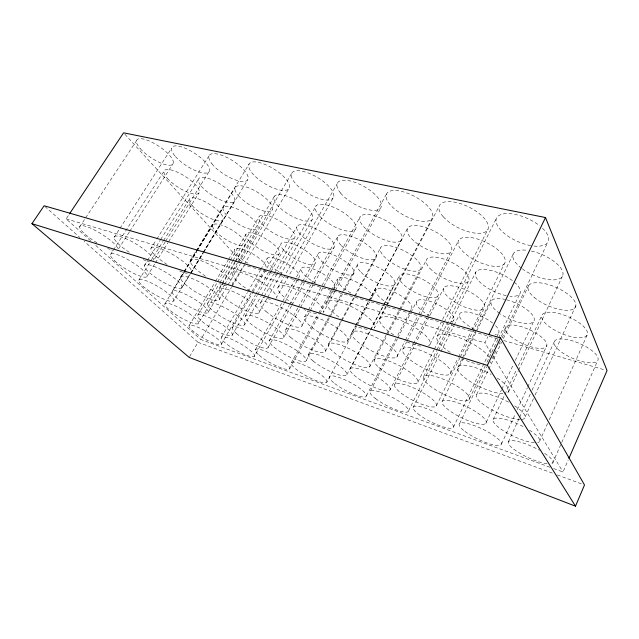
<?xml version="1.0" encoding="UTF-8"?>
<svg xmlns="http://www.w3.org/2000/svg" width="639" height="639" viewBox="0 0 639 639"><rect width="100%" height="100%" fill="white"/><g stroke="black" fill="none" stroke-linecap="round" stroke-linejoin="round"><path stroke-width="0.48" stroke-dasharray="3.19 2.4" d="M553.638 468.587L562.999 472.013L568.159 460.128M552.703 462.995L597.633 360.708A23.699 8.171 23.1 0 0 569.405 340.052A23.699 8.171 23.1 0 0 561.29 351.945A23.699 8.171 23.1 0 0 597.633 360.708M539.476 441.605L547.607 423.417M549.236 419.775L587.057 335.211A24.697 9.026 23.3 0 0 557.551 313.198A24.697 9.026 23.3 0 0 549.205 326.601A24.697 9.026 23.3 0 0 587.057 335.211M508.38 441.837L519.156 418.313M519.571 417.411L530.346 393.888M532.007 390.269L554.396 341.418M525.154 416.82L533.405 398.736M535.051 395.118L575.907 305.602M501.543 443.897L515.266 414.088M517.342 409.567L527.327 387.889M527.742 386.986L546.872 345.427M493.156 419.575L504.514 395.277M504.938 394.375L516.711 369.174M518.389 365.58L541.944 315.187M508.5 391.899L518.181 371.139M518.604 370.237L562.384 276.368M485.728 423.481A24.45 6.102 26.1 0 0 457.764 402.858A24.45 6.102 26.1 0 0 449.049 410.302A24.45 6.102 26.1 0 0 485.728 423.481L501.367 390.157M501.791 389.255L513.628 364.03M515.322 360.428L533.501 321.689M459.681 423.393L486.734 366.874M501.335 336.37L506.056 326.505M492.166 358.583L496.902 348.686M499.051 344.189L500.337 341.49M502.062 337.895L547.639 242.556M476.734 394.351L488.34 370.045M488.771 369.142L501.663 342.137M503.38 338.534L528.741 285.417M453.458 427.108L496.295 337.895M496.719 337.009L498.867 332.544M468.914 399.926A25.56 6.773 26.3 0 0 439.712 377.849A25.56 6.773 26.3 0 0 430.614 386.371A25.56 6.773 26.3 0 0 468.914 399.926L485.249 365.859M486.966 362.273L498.14 338.958M498.572 338.063L519.627 294.132M491.071 353.071L484.913 342.871L487.94 336.609M442.404 401.172L491.495 300.705M450.287 373.927A26.806 7.54 26.7 0 0 419.847 350.164A26.806 7.54 26.7 0 0 410.142 359.845A26.806 7.54 26.7 0 0 450.287 373.927L458.195 357.816M458.634 356.921L471.366 330.962M471.806 330.067L504.299 263.827A25.736 10.448 25.6 0 0 476.215 238.666A25.736 10.448 25.6 0 0 464.433 252.988A25.736 10.448 25.6 0 0 504.299 263.827M436.365 405.925A23.419 5.743 26.9 0 0 407.73 385.629A23.419 5.743 26.9 0 0 402.514 394.143A23.419 5.743 26.9 0 0 436.365 405.925L459.904 357.872M460.344 356.985L484.322 308.046A22.597 8.035 25.9 0 0 457.436 286.911A22.597 8.035 25.9 0 0 450.503 299.012A22.597 8.035 25.9 0 0 484.322 308.046M457.764 367.457L462.125 358.535M462.564 357.64L513.205 254.09M408.601 410.725L438.194 351.426M438.634 350.539L454.097 319.564M413.098 407.57L440.439 352.656M440.878 351.777L453.674 326.09M454.113 325.203L459.401 314.58M417.842 382.21L433.921 350.108M434.368 349.221L468.746 280.577M423.665 376.443L436.605 350.555M437.052 349.661L449.544 324.668M449.992 323.773L475.863 271.998M430.095 344.197L440.79 322.951M442.571 319.412L488.012 229.129M437.148 336.41L443.857 323.03M444.305 322.144L496.687 217.835M390.014 389.918A22.525 5.4 27.7 0 0 362.648 370.125A22.525 5.4 27.7 0 0 357.68 378.08A22.525 5.4 27.7 0 0 390.014 389.918L413.074 344.645M413.529 343.758L426.644 318.014M427.1 317.128L437.955 295.825A21.758 7.572 27.1 0 0 412.331 275.097A21.758 7.572 27.1 0 0 405.677 286.416A21.758 7.572 27.1 0 0 437.955 295.825M394.59 384.79L443.698 288.269M396.739 357.073A25.648 7.021 27.7 0 0 368.511 334.061A25.648 7.021 27.7 0 0 358.399 342.4A25.648 7.021 27.7 0 0 396.739 357.073L404.902 341.154M405.358 340.267L418.066 315.506M418.521 314.62L450.735 251.838A24.665 9.761 27.1 0 0 424.863 227.228A24.665 9.761 27.1 0 0 412.762 239.881A24.665 9.761 27.1 0 0 450.735 251.838M402.961 349.022L406.58 341.945M407.035 341.066L419.719 316.313M420.174 315.426L458.674 240.28M366.498 395.717L396.02 338.598M397.841 335.084L409.192 313.11M409.647 312.231L411.923 307.838M370.42 391.012L397.322 338.902M397.777 338.023L410.55 313.294M411.005 312.407L416.932 300.929M369.534 366.882A23.531 5.927 28.1 0 0 343.175 346.018A23.531 5.927 28.1 0 0 334.764 353.119A23.531 5.927 28.1 0 0 369.534 366.882L386.132 335.044M386.595 334.157L399.04 310.282M399.495 309.396L420.238 269.594A22.7 8.291 27.7 0 0 395.924 247.333A22.7 8.291 27.7 0 0 385.756 258.124A22.7 8.291 27.7 0 0 420.238 269.594M374.134 360.316L386.938 335.723M387.402 334.844L400.206 310.258M400.661 309.38L426.269 260.201M379.566 319.412L386.539 306.161M387.01 305.282L439.097 206.365M346.841 374.59L383.584 305.003M384.047 304.124L394.742 283.868M350.1 369.054L370.484 330.443M370.947 329.564L383.456 305.873M383.919 304.995L399.207 276.04M385.9 306.145L374.35 328.071A26.982 7.812 28.3 0 0 357.065 309.635A26.982 7.812 28.3 0 0 328.079 301.201A26.982 7.812 28.3 0 0 340.978 318.358M386.363 305.274L432.108 218.45A25.895 10.815 28 0 0 403.249 191.82A25.895 10.815 28 0 0 393.001 207.571A25.895 10.815 28 0 0 432.108 218.45M352.081 332.224L355.364 326.09M355.827 325.211L368.479 301.528M368.951 300.649L407.85 227.851M347.456 341.178A24.665 6.534 28.6 0 0 319.748 318.717A24.665 6.534 28.6 0 0 311.201 326.912A24.665 6.534 28.6 0 0 347.456 341.178L355.42 326.257M355.891 325.387L401.356 240.272A23.747 9.106 28.5 0 0 375.956 216.254A23.747 9.106 28.5 0 0 365.436 228.435A23.747 9.106 28.5 0 0 401.356 240.272M326.777 382.178A20.208 4.385 28.5 0 0 302.383 364.414A20.208 4.385 28.5 0 0 298.054 370.708A20.208 4.385 28.5 0 0 326.777 382.178L370.077 301.057M370.205 300.673L376.307 289.251M328.566 344.014L340.906 321.177M341.386 320.299L353.726 297.47M354.198 296.592L380.788 247.413M325.475 351.138L341.593 321.305M342.073 320.427L376.203 257.245M308.317 354.717L328.27 318.166M328.742 317.295L342.049 292.934M342.52 292.063L357.241 265.089M306.281 360.452L342.552 293.956M344.461 290.457L354.006 272.957M289.667 368.647L319.348 314.66M319.827 313.789L332.28 291.152M332.759 290.282L334.676 286.799M326.904 302.399L333.159 291.025M333.638 290.154L386.507 193.944M334.932 291.384L323.414 312.375A25.951 7.229 29.2 0 0 305.674 294.291A25.951 7.229 29.2 0 0 278.788 286.368A25.951 7.229 29.2 0 0 292.43 303.245M335.411 290.505L381.02 207.419M291.28 362.848L318.238 313.877M318.725 312.998L330.754 291.136M331.242 290.266L337.496 278.892M302.079 325.403L309.779 311.505M310.266 310.642L355.987 228.123M304.587 316.952L307.974 310.85M308.461 309.979L360.204 216.725M283.652 337.727A22.006 5.184 29.4 0 0 257.293 317.615A22.006 5.184 29.4 0 0 252.581 325.275A22.006 5.184 29.4 0 0 283.652 337.727L300.122 308.23M300.602 307.359L334.021 247.501A21.271 7.285 29.7 0 0 309.596 226.19A21.271 7.285 29.7 0 0 303.118 237.029A21.271 7.285 29.7 0 0 334.021 247.501M285.329 330.403L297.934 307.87M298.413 307.008L311.017 284.475M311.377 283.828L338.175 235.903M269.155 341.002L289.14 305.514M289.627 304.643L302.295 282.142M302.782 281.28L317.887 254.45M268.108 347.496L291.576 305.746M292.063 304.875L304.284 283.133M304.771 282.262L315.53 263.124M254.21 356.498A19.106 3.898 29.5 0 0 232.955 339.876A19.106 3.898 29.5 0 0 226.518 343.95A19.106 3.898 29.5 0 0 254.21 356.498L284.147 303.549M284.635 302.678L298.868 277.502A18.555 5.527 29.9 0 0 286.687 263.468A18.555 5.527 29.9 0 0 267.046 258.619A18.555 5.527 29.9 0 0 281.527 273.228M255.201 349.98L301.177 268.779M275.968 298.373L333.175 197.906A24.122 9.313 30.6 0 0 306.864 172.498A24.122 9.313 30.6 0 0 297.654 185.781A24.122 9.313 30.6 0 0 333.175 197.906M277.893 287.566L337.224 183.649M260.728 302.335L263.699 297.167M264.195 296.304L276.567 274.746M277.062 273.883L316.177 205.774M258.755 312.91A23.068 5.663 30 0 0 233.515 291.735A23.068 5.663 30 0 0 225.2 298.197A23.068 5.663 30 0 0 258.755 312.91L267.142 298.261M267.637 297.399L279.978 275.848M280.473 274.986L312.064 219.824A22.269 7.932 30.6 0 0 289.084 196.972A22.269 7.932 30.6 0 0 278.955 206.868A22.269 7.932 30.6 0 0 312.064 219.824M244.601 324.78A21.375 4.856 30 0 0 219.544 305.218A21.375 4.856 30 0 0 214.369 311.936A21.375 4.856 30 0 0 244.601 324.78L260.952 296.368M261.447 295.506L273.827 273.987M274.323 273.125L294.635 237.828A20.688 6.829 30.6 0 0 271.487 216.98A20.688 6.829 30.6 0 0 264.642 226.669A20.688 6.829 30.6 0 0 294.635 237.828M232.021 335.395A19.913 4.209 29.9 0 0 209.416 317.631A19.913 4.209 29.9 0 0 203.498 322.607A19.913 4.209 29.9 0 0 232.021 335.395L255.281 295.13M255.776 294.275L279.043 254.01A19.314 5.951 30.5 0 0 258.156 234.976A19.314 5.951 30.5 0 0 250.815 242.58A19.314 5.951 30.5 0 0 279.043 254.01M245.264 316.233L257.197 295.545M257.693 294.683L270.624 272.278M271.128 271.415L296.983 226.597M221.206 344.493A18.635 3.682 29.9 0 0 199.823 328.071A18.635 3.682 29.9 0 0 194.639 332.432A18.635 3.682 29.9 0 0 221.206 344.493L265.6 267.925A18.108 5.224 30.4 0 0 253.3 254.218A18.108 5.224 30.4 0 0 234.561 249.346A18.108 5.224 30.4 0 0 248.411 263.452M232.348 327.751L252.365 293.197M252.86 292.335L280.888 243.954M221.445 337.152L247.365 292.558M247.86 291.703L260.321 270.265M260.824 269.41L267.302 258.26M189.623 356.538L198.002 342.304L84.252 241.382M232.069 285.146L243.619 265.528M244.122 264.674L288.82 188.737A23.403 8.642 31.6 0 0 263.867 163.967A23.403 8.642 31.6 0 0 254.602 175.829A23.403 8.642 31.6 0 0 288.82 188.737M549.899 467.221L200.798 339.501L231.462 287.398M231.965 286.544L244.529 265.185L498.005 338.878M207.994 312.559A20.807 4.545 30.4 0 0 183.888 293.517A20.807 4.545 30.4 0 0 178.608 299.531A20.807 4.545 30.4 0 0 207.994 312.559L224.209 285.162M224.72 284.299L237.381 262.893M237.892 262.038L257.645 228.642A20.16 6.406 31.2 0 0 235.432 208.258A20.16 6.406 31.2 0 0 228.554 217.06A20.16 6.406 31.2 0 0 257.645 228.642M232.636 273.228L238.187 263.835M238.69 262.98L291.711 173.281M219.337 299.531L227.42 285.833M227.931 284.978L240.056 264.426M240.56 263.572L272.398 209.64M207.627 303.357L219.337 283.636M219.848 282.773L232.58 261.335M233.083 260.48L259.059 216.741M198.37 323.526A19.426 3.954 30.3 0 0 175.661 306.009A19.426 3.954 30.3 0 0 171.06 311.249A19.426 3.954 30.3 0 0 198.37 323.526L221.725 284.123M222.236 283.269L234.928 261.846M235.44 260.992L245.088 244.721A18.851 5.599 31.1 0 0 224.041 226.022A18.851 5.599 31.1 0 0 218.027 233.714A18.851 5.599 31.1 0 0 245.088 244.721M219.353 289.171L235.016 262.741M235.519 261.886L274.427 196.229M189.144 325.602L214.952 282.278M215.463 281.424L228.115 260.185M228.618 259.338L234.689 249.138M197.81 315.147L217.148 282.646M217.651 281.791L229.864 261.255M230.375 260.4L246.151 233.882M173.712 300.889A20.304 4.257 30.8 0 0 149.526 282.142A20.304 4.257 30.8 0 0 145.62 288.389A20.304 4.257 30.8 0 0 173.712 300.889L190.134 273.827M190.654 272.989L202.451 253.539M202.97 252.693L222.987 219.712M181.915 287.766A21.822 4.912 31 0 0 156.132 267.278A21.822 4.912 31 0 0 151.611 274.498A21.822 4.912 31 0 0 181.915 287.766L190.166 274.187M190.678 273.332L203.042 252.956M203.561 252.109L234.473 201.165M191.444 272.534L203.322 252.956M203.841 252.101L247.748 179.743M190.462 260.145L195.654 251.638M196.173 250.784L249.138 163.951M180.478 277.374L183.593 272.262M184.112 271.415L196.061 251.83M196.58 250.975L235 187.962M172.218 291.328L183.569 272.717M184.088 271.871L196.469 251.558M196.988 250.712L223.299 207.555M164.934 303.789L184.016 272.478M184.535 271.631L196.908 251.327M197.427 250.48L212.899 225.096M165.158 241.981L153.568 260.56A22.98 5.328 31.6 0 0 136.131 244.026A22.98 5.328 31.6 0 0 114.349 236.734A22.98 5.328 31.6 0 0 129.685 252.549M165.685 241.135L209.4 171.052M147.01 276.368L154.902 263.691M155.429 262.845L168.057 242.564M168.584 241.718L199.104 192.698M144.422 265.457L147.05 261.263M147.577 260.416L160.189 240.28M160.708 239.441L198.537 179.024M138.783 280.217L163.041 241.382M163.568 240.544L189.416 199.176M167.067 264.45A23.595 5.743 31.2 0 1 150.98 248.307L156.259 239.889M156.795 239.042L209.097 155.716M129.254 232.125L117.991 249.721A22.421 4.952 32 0 0 100.147 233.195A22.421 4.952 32 0 0 79.683 226.605A22.421 4.952 32 0 0 97.296 243.06M129.789 231.286L173.217 163.416M110.443 254.673L164.023 171.164M114.093 237.46L119.461 229.129M119.996 228.299L171.548 148.296M79.635 226.901L85.099 218.618M85.642 217.787L136.49 140.78M90.554 240.743L66.144 218.873L68.9 214.736M503.748 340.539L605.133 370.021M66.144 218.873L484.913 342.871M198.002 342.304L553.622 473.579M557.36 474.961L582.632 484.29M44.85 206.421L79.795 237.42M95.738 245.384L200.798 339.501M124.917 134.294L241.838 262.246M493.132 356.466L562.999 472.013M531.416 251.055A27.014 11.167 23.8 0 1 562.496 276.168A27.014 11.167 23.8 0 1 522.111 268.684M521.416 268.156A27.014 11.167 23.8 0 1 527.518 250.344M270.369 299.26A25.057 6.694 30 0 1 262.845 297.127M250.161 290.929A25.057 6.694 30 0 1 232.556 273.42A25.057 6.694 30 0 1 254.697 278.181A25.057 6.694 30 0 1 276.288 296.544M542.495 228.251A28.372 12.524 24.3 0 1 531.6 245.751M530.682 245.592A28.372 12.524 24.3 0 1 496.511 218.195A28.372 12.524 24.3 0 1 539.667 225.791M315.962 283.253A19.042 5.855 29.2 0 1 301.712 267.925A19.042 5.855 29.2 0 1 324.868 275.042A19.042 5.855 29.2 0 1 332.136 288.229M350.907 293.061A19.593 6.198 28.4 0 1 338.079 278.165A19.593 6.198 28.4 0 1 361.203 284.706A19.593 6.198 28.4 0 1 370.492 298.597M388.456 303.741A20.208 6.558 27.6 0 1 376.786 288.884A20.208 6.558 27.6 0 1 401.324 295.977A20.208 6.558 27.6 0 1 409.783 309.907M429.624 315.834A20.911 6.941 26.6 0 1 417.65 300.41A20.911 6.941 26.6 0 1 444.017 307.99A20.911 6.941 26.6 0 1 451.022 321.992M495.537 325.618A21.71 7.333 25.5 0 1 494.977 334.78M474.497 329.277A21.71 7.333 25.5 0 1 461.67 312.407A21.71 7.333 25.5 0 1 492.597 323.03M506.28 295.617A24.594 9.417 25 0 1 475.336 273.292A24.594 9.417 25 0 1 509.674 278.692A24.594 9.417 25 0 1 509.906 296.184M506.583 299.803A23.571 8.523 24.7 0 1 534.068 320.818A23.571 8.523 24.7 0 1 500.393 313.925M499.634 313.406A23.571 8.523 24.7 0 1 491.119 301.432A23.571 8.523 24.7 0 1 504.754 299.356M187.283 273.34A23.595 5.743 31.2 0 1 183.545 272.438M182.69 272.166A23.595 5.743 31.2 0 1 179.008 270.752M150.98 248.307A23.595 5.743 31.2 0 1 171.164 253.595A23.595 5.743 31.2 0 1 191.548 270.856M113.375 250.448A22.421 4.952 32 0 1 111.649 249.969M110.116 249.45A22.421 4.952 32 0 1 107.6 248.451M149.574 261.615A22.98 5.328 31.6 0 1 146.978 261.008M146.211 260.768A22.98 5.328 31.6 0 1 142.801 259.514M226.557 285.705A24.282 6.19 30.7 0 1 224.113 285.114M223.243 284.85A24.282 6.19 30.7 0 1 218.426 283.069M205.534 276.216A24.282 6.19 30.7 0 1 190.518 260.065A24.282 6.19 30.7 0 1 212.42 265.992A24.282 6.19 30.7 0 1 232.436 283.492M420.686 346.122A28.204 8.443 27.2 0 1 404.894 340.946M393.664 334.852A28.204 8.443 27.2 0 1 381.858 317.104A28.204 8.443 27.2 0 1 414.951 327.543A28.204 8.443 27.2 0 1 428.457 345.819M529.475 430.215A25.656 6.486 25.1 0 1 537.695 442.611M534.484 442.787A25.656 6.486 25.1 0 1 503.604 430.854A25.656 6.486 25.1 0 1 495.552 418.186A25.656 6.486 25.1 0 1 524.707 427.395M480.081 364.526A29.658 9.114 25.9 0 1 461.781 358.671M450.191 352.353A29.658 9.114 25.9 0 1 446.917 334.437A29.658 9.114 25.9 0 1 489.482 357.608M490.672 361.618A29.658 9.114 25.9 0 1 490.017 363.08M497.278 378.088A28.172 8.091 25.6 0 1 506.479 393.249M502.901 393.656A28.172 8.091 25.6 0 1 469.433 381.028A28.172 8.091 25.6 0 1 460.016 365.708A28.172 8.091 25.6 0 1 491.056 374.382M514.754 405.885A26.846 7.221 25.3 0 1 521.911 419.4M520.154 419.504A26.846 7.221 25.3 0 1 488.036 407.626A26.846 7.221 25.3 0 1 478.515 393.376A26.846 7.221 25.3 0 1 508.596 402.211M367.257 329.373A26.982 7.812 28.3 0 1 355.532 325.946M316.417 313.661A25.951 7.229 29.2 0 1 303.916 309.5M544.652 453.402A24.578 5.847 25 0 1 550.962 463.842M547.096 463.818A24.578 5.847 25 0 1 517.374 451.709A24.578 5.847 25 0 1 511.176 440.646A24.578 5.847 25 0 1 539.516 450.279M201.365 186.221A21.111 6.917 32.1 0 0 232.931 202.307A21.111 6.917 32.1 0 0 215.431 181.372A21.111 6.917 32.1 0 0 201.365 186.221M443.266 216.789A27.022 11.646 26.3 0 0 486.023 231.518A27.022 11.646 26.3 0 0 461.701 204.025A27.022 11.646 26.3 0 0 443.266 216.789M430.055 268.548A23.579 8.842 26.5 0 0 467.085 282.31A23.579 8.842 26.5 0 0 445.615 259.706A23.579 8.842 26.5 0 0 430.055 268.548M192.195 205.638A19.681 6.015 31.8 0 0 221.605 220.679A19.681 6.015 31.8 0 0 204.959 201.708A19.681 6.015 31.8 0 0 192.195 205.638M167.282 178.273A20.624 6.47 32.6 0 0 197.794 193.849A20.624 6.47 32.6 0 0 179.767 173.297A20.624 6.47 32.6 0 0 167.282 178.273M140.284 148.639A21.678 6.957 33.5 0 0 171.995 164.766A21.678 6.957 33.5 0 0 152.401 142.441A21.678 6.957 33.5 0 0 140.284 148.639M175.398 156.475A22.197 7.468 33 0 0 208.114 172.53A22.197 7.468 33 0 0 188.05 149.518A22.197 7.468 33 0 0 175.398 156.475M211.932 163.808A22.764 8.035 32.4 0 0 246.015 181.085A22.764 8.035 32.4 0 0 227.58 157.801A22.764 8.035 32.4 0 0 211.932 163.808M238.451 195.702A21.662 7.404 31.4 0 0 270.984 211.022A21.662 7.404 31.4 0 0 251.83 189.208A21.662 7.404 31.4 0 0 238.451 195.702M284.155 250.624A19.817 6.318 29.8 0 0 314.252 264.274A19.817 6.318 29.8 0 0 296.36 245.352A19.817 6.318 29.8 0 0 284.155 250.624M321.928 261.607A20.384 6.71 29 0 0 352.92 274.355A20.384 6.71 29 0 0 333.079 254.721A20.384 6.71 29 0 0 321.928 261.607M361.179 272.414A21.031 7.133 28.1 0 0 393.504 285.306A21.031 7.133 28.1 0 0 373.416 265.249A21.031 7.133 28.1 0 0 361.179 272.414M341.458 245.664A21.942 7.772 28.8 0 0 374.989 258.891A21.942 7.772 28.8 0 0 353.75 237.293A21.942 7.772 28.8 0 0 341.458 245.664M320.067 216.597A22.964 8.499 29.6 0 0 354.845 230.024A22.964 8.499 29.6 0 0 332.072 206.653A22.964 8.499 29.6 0 0 320.067 216.597M340.579 193.05A24.937 10.032 29.5 0 0 379.095 209.312A24.937 10.032 29.5 0 0 358 183.521A24.937 10.032 29.5 0 0 340.579 193.05M510.297 336.05A22.637 7.748 24.4 0 0 545.778 347.161A22.637 7.748 24.4 0 0 522.111 326.912A22.637 7.748 24.4 0 0 510.297 336.05M534.172 297.359A25.8 10.016 23.5 0 0 574.788 307.982A25.8 10.016 23.5 0 0 546.856 284.147A25.8 10.016 23.5 0 0 534.172 297.359M114.613 260.728A21.295 4.585 31.4 0 0 145.94 277.102A21.295 4.585 31.4 0 0 125.723 258.436A21.295 4.585 31.4 0 0 114.613 260.728M236.398 333.422A20.448 4.473 29.5 0 0 267.046 348.223A20.448 4.473 29.5 0 0 247.325 330.946A20.448 4.473 29.5 0 0 236.398 333.422M184.895 283.956A22.413 5.272 30.5 0 0 218.187 300.434A22.413 5.272 30.5 0 0 196.748 280.601A22.413 5.272 30.5 0 0 184.895 283.956M313.07 360.995A21.742 5.072 28.3 0 0 345.851 375.548A21.742 5.072 28.3 0 0 323.885 357.057A21.742 5.072 28.3 0 0 313.07 360.995M274.003 347.161A21.055 4.761 29 0 0 305.426 361.394A21.055 4.761 29 0 0 283.756 343.279A21.055 4.761 29 0 0 274.003 347.161M464.936 431.429A23.443 5.535 25.9 0 0 500.688 445.095A23.443 5.535 25.9 0 0 475.328 425.973A23.443 5.535 25.9 0 0 464.936 431.429M375.5 398.56A21.614 4.928 27.3 0 0 407.906 411.82A21.614 4.928 27.3 0 0 384.398 393.656A21.614 4.928 27.3 0 0 375.5 398.56M334.732 383.544A20.871 4.649 28 0 0 365.835 396.739A20.871 4.649 28 0 0 343.255 379.055A20.871 4.649 28 0 0 334.732 383.544M290.513 337.264A22.716 5.543 28.8 0 0 324.532 352.265A22.716 5.543 28.8 0 0 301.209 332.36A22.716 5.543 28.8 0 0 290.513 337.264M265.96 311.417A23.811 6.078 29.3 0 0 301.249 326.753A23.811 6.078 29.3 0 0 276.144 305.178A23.811 6.078 29.3 0 0 265.96 311.417M259.242 355.348A19.625 4.138 29.1 0 0 288.7 369.342A19.625 4.138 29.1 0 0 269.418 353.016A19.625 4.138 29.1 0 0 259.242 355.348M378.855 367.393A24.474 6.342 27.3 0 0 416.452 383.344A24.474 6.342 27.3 0 0 392.809 362.593A24.474 6.342 27.3 0 0 378.855 367.393M417.922 413.792A22.469 5.224 26.6 0 0 452.356 428.074A22.469 5.224 26.6 0 0 429.624 409.791A22.469 5.224 26.6 0 0 417.922 413.792"/><path stroke-width="0.96" d="M575.491 506.176L584.501 484.977L500.513 337.903L44.107 205.758L31.95 223.658L189.136 357.377L575.491 506.176L487.365 365.38L31.95 223.658M568.95 458.307L607.05 370.572L545.506 217.54L123.575 132.824L69.451 213.905M487.365 365.38L500.513 337.903M488.803 334.82L545.506 217.54"/></g></svg>
